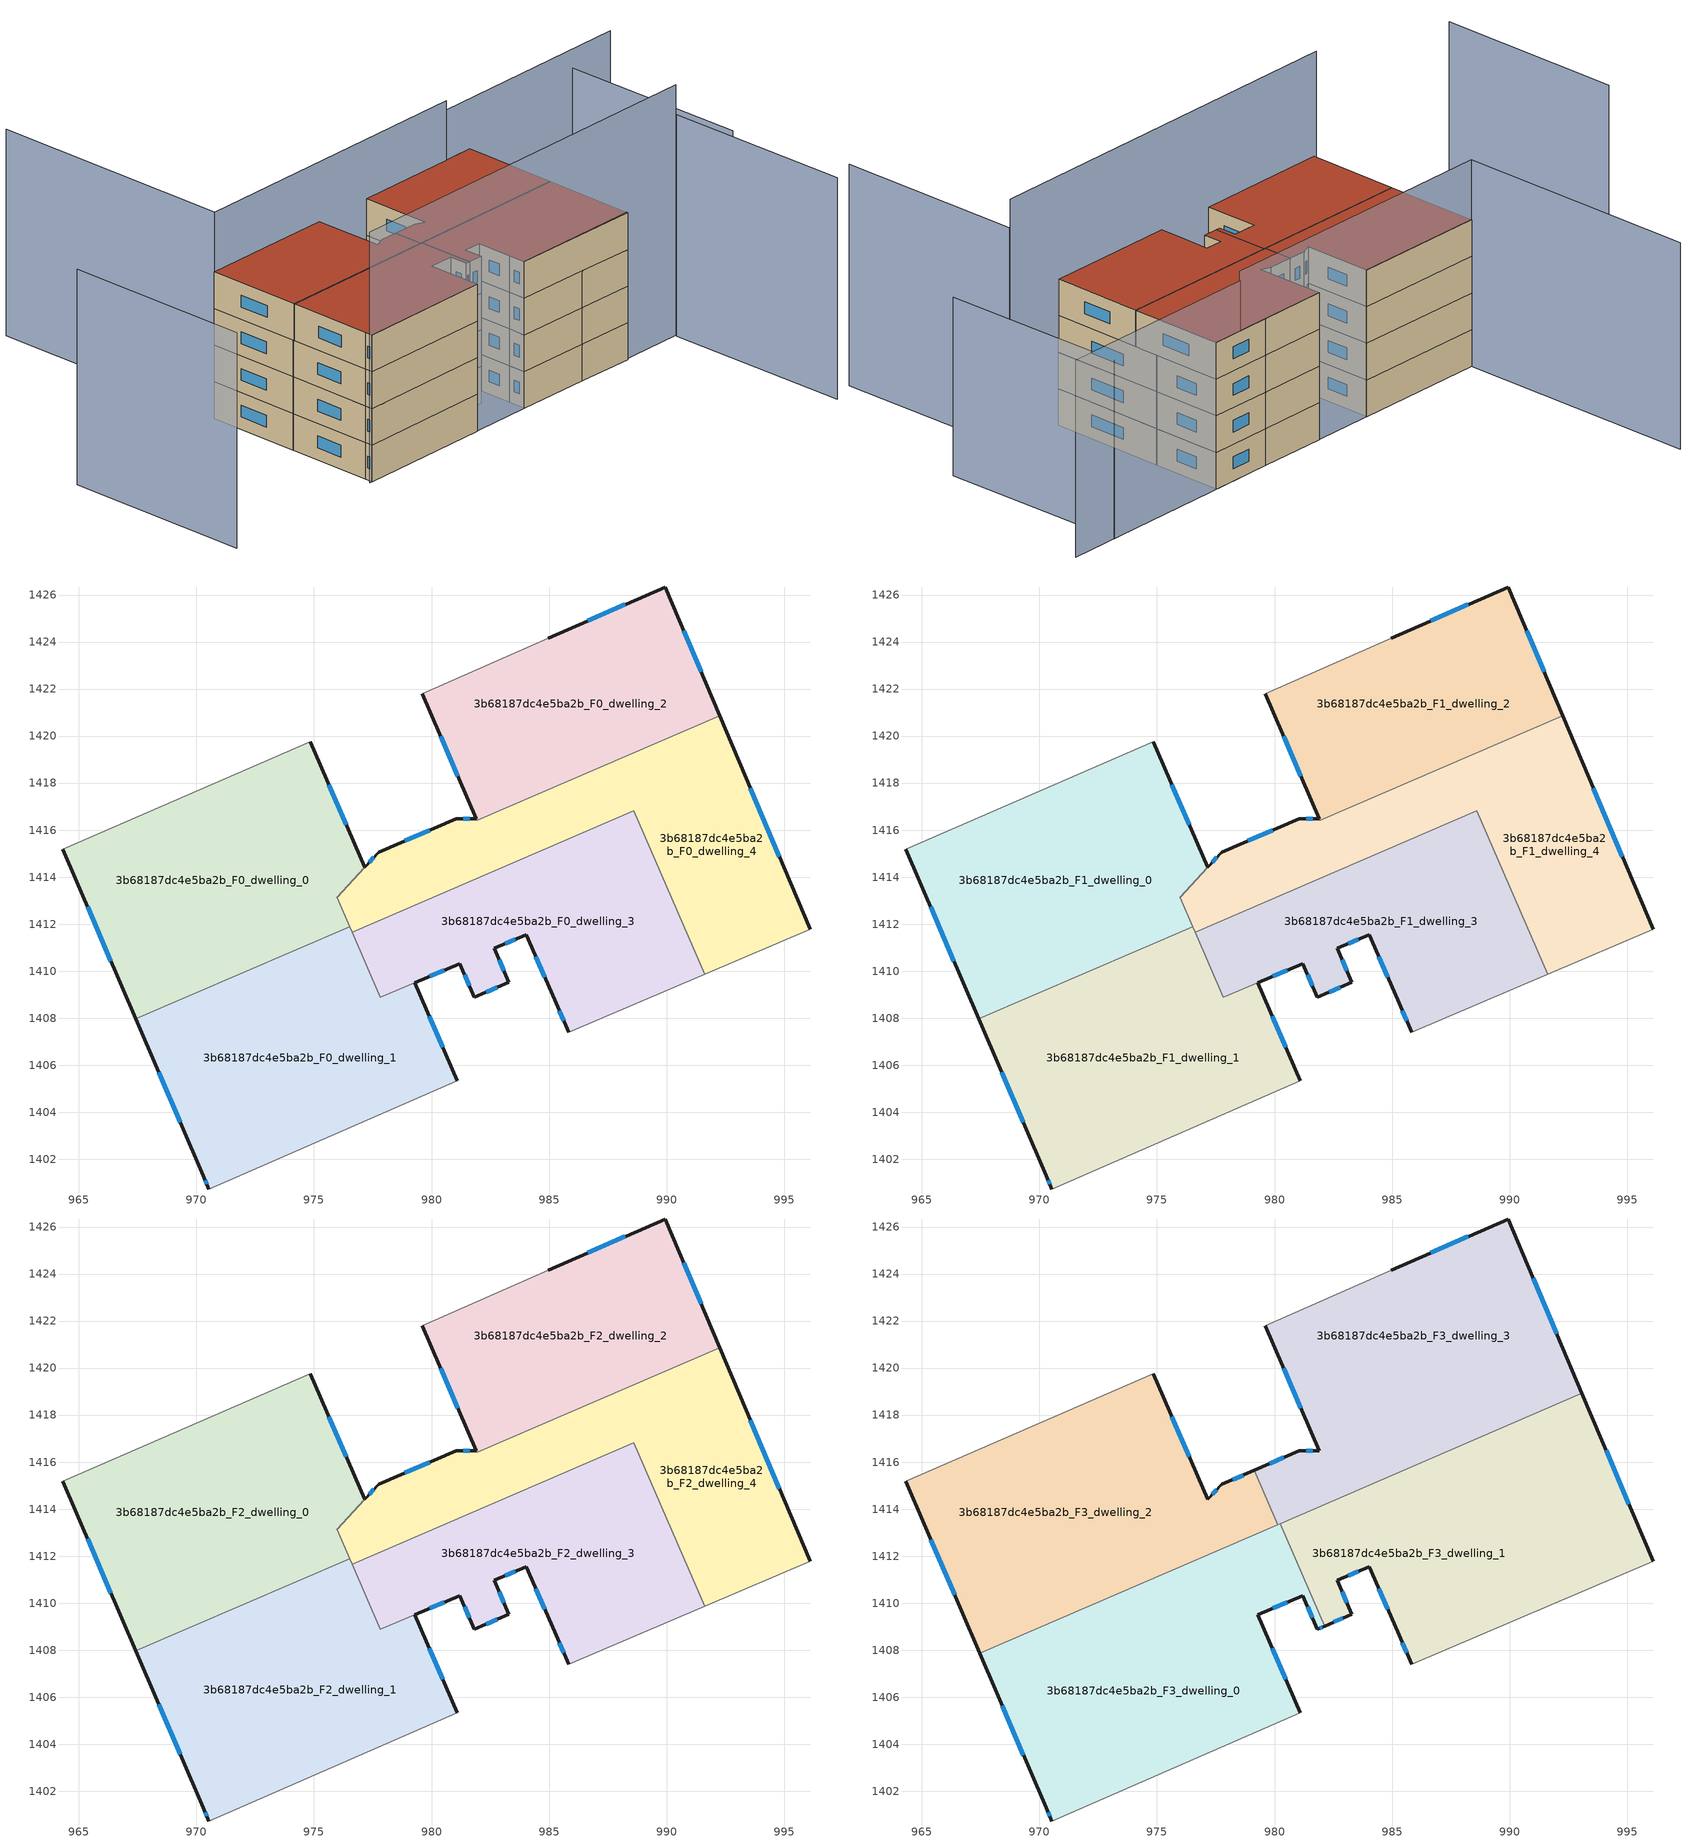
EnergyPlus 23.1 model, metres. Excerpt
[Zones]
3b68187dc4e5ba2b_F0_dwelling_0
 floor ground (EU_floor_Construction): 974.84,1419.75 977.16,1414.41 975.98,1413.13 976.51,1411.89 967.42,1407.96 964.31,1415.19 z0
 wall outside (EU_wall_Construction): 977.16,1414.41 974.84,1419.75 / 964.31,1415.19 967.42,1407.96 z0:3
 wall to 3b68187dc4e5ba2b_F0_dwelling_4 (EU_wall_Construction): 976.51,1411.89 975.98,1413.13 977.16,1414.41 z0:3
 wall to 3b68187dc4e5ba2b_F0_dwelling_1 (EU_wall_Construction): 967.42,1407.96 976.51,1411.89 z0:3
 wall adiabatic (EU_wall_Construction): 974.84,1419.75 964.31,1415.19 z0:3
 window (EU_Window_Construction): 976.37,1416.23 975.63,1417.93 / 965.37,1412.73 966.36,1410.42 z1.02:1.98
3b68187dc4e5ba2b_F0_dwelling_1
 floor ground (EU_floor_Construction): 979.28,1409.5 981.09,1405.34 970.53,1400.73 970.28,1401.3 967.42,1407.96 976.51,1411.89 976.62,1411.65 977.82,1408.88 z0
 wall outside (EU_wall_Construction): 981.09,1405.34 979.28,1409.5 / 967.42,1407.96 970.28,1401.3 970.53,1400.73 z0:3
 wall to 3b68187dc4e5ba2b_F0_dwelling_3 (EU_wall_Construction): 979.28,1409.5 977.82,1408.88 976.62,1411.65 z0:3
 wall adiabatic (EU_wall_Construction): 970.53,1400.73 981.09,1405.34 z0:3
 wall to 3b68187dc4e5ba2b_F0_dwelling_4 (EU_wall_Construction): 976.62,1411.65 976.51,1411.89 z0:3
 window (EU_Window_Construction): 980.48,1406.76 979.9,1408.09 / 970.36,1401.11 970.44,1400.92 / 968.39,1405.7 969.31,1403.57 z1.02:1.98
3b68187dc4e5ba2b_F0_dwelling_2
 floor ground (EU_floor_Construction): 989.94,1426.34 992.26,1420.87 981.94,1416.41 981.91,1416.47 979.6,1421.8 984.96,1424.17 z0
 wall outside (EU_wall_Construction): 979.6,1421.8 981.91,1416.48 / 992.26,1420.87 989.94,1426.34 984.96,1424.17 z0:3
 wall adiabatic (EU_wall_Construction): 984.96,1424.17 979.6,1421.8 z0:3
 wall to 3b68187dc4e5ba2b_F0_dwelling_4 (EU_wall_Construction): 981.91,1416.47 981.94,1416.41 992.26,1420.87 z0:3
 window (EU_Window_Construction): 980.38,1419.99 981.12,1418.29 / 988.25,1425.6 986.66,1424.91 / 991.47,1422.73 990.73,1424.48 z1.02:1.98
3b68187dc4e5ba2b_F0_dwelling_3
 floor ground (EU_floor_Construction): 988.61,1416.83 991.62,1409.87 985.83,1407.41 985.23,1408.79 984.04,1411.55 982.68,1410.97 983.29,1409.53 981.82,1408.89 981.2,1410.32 979.28,1409.5 977.82,1408.88 976.62,1411.65 z0
 wall outside (EU_wall_Construction): 979.28,1409.5 981.2,1410.32 981.82,1408.89 983.29,1409.53 982.68,1410.97 984.04,1411.55 985.23,1408.79 985.83,1407.41 z0:3
 wall adiabatic (EU_wall_Construction): 985.83,1407.41 991.62,1409.87 z0:3
 wall to 3b68187dc4e5ba2b_F0_dwelling_4 (EU_wall_Construction): 991.62,1409.87 988.61,1416.83 976.62,1411.65 z0:3
 window (EU_Window_Construction): 985.44,1408.32 985.63,1407.88 / 984.44,1410.61 984.83,1409.73 / 983.14,1411.17 983.57,1411.35 / 983.08,1410.02 982.88,1410.48 / 982.32,1409.11 982.79,1409.31 / 981.41,1409.84 981.61,1409.38 / 979.93,1409.78 980.54,1410.04 z1.02:1.98
3b68187dc4e5ba2b_F0_dwelling_4
 floor ground (EU_floor_Construction): 992.26,1420.87 996.11,1411.79 991.62,1409.87 988.61,1416.83 976.62,1411.65 975.98,1413.13 977.74,1415.05 981.05,1416.48 981.91,1416.47 981.94,1416.41 z0
 wall outside (EU_wall_Construction): 981.91,1416.47 981.05,1416.48 977.74,1415.05 977.16,1414.42 / 996.11,1411.79 992.26,1420.87 z0:3
 wall adiabatic (EU_wall_Construction): 991.62,1409.87 996.11,1411.79 z0:3
 window (EU_Window_Construction): 977.55,1414.84 977.36,1414.63 / 979.93,1415.99 978.87,1415.54 / 981.62,1416.48 981.34,1416.48 / 994.8,1414.88 993.57,1417.78 z1.02:1.98
3b68187dc4e5ba2b_F1_dwelling_0
 floor to 3b68187dc4e5ba2b_F0_dwelling_0 (EU_floor_Construction): 974.84,1419.75 977.16,1414.41 975.98,1413.13 976.51,1411.89 967.42,1407.96 964.31,1415.19 z3
 wall outside (EU_wall_Construction): 977.16,1414.41 974.84,1419.75 / 964.31,1415.19 967.42,1407.96 z3:6
 wall to 3b68187dc4e5ba2b_F1_dwelling_4 (EU_wall_Construction): 976.51,1411.89 975.98,1413.13 977.16,1414.41 z3:6
 wall to 3b68187dc4e5ba2b_F1_dwelling_1 (EU_wall_Construction): 967.42,1407.96 976.51,1411.89 z3:6
 wall adiabatic (EU_wall_Construction): 974.84,1419.75 964.31,1415.19 z3:6
 window (EU_Window_Construction): 976.37,1416.23 975.63,1417.93 / 965.37,1412.73 966.36,1410.42 z4.02:4.98
3b68187dc4e5ba2b_F1_dwelling_1
 floor to 3b68187dc4e5ba2b_F0_dwelling_1 (EU_floor_Construction): 979.28,1409.5 981.09,1405.34 970.53,1400.73 970.28,1401.3 967.42,1407.96 976.51,1411.89 976.62,1411.65 977.82,1408.88 z3
 wall outside (EU_wall_Construction): 981.09,1405.34 979.28,1409.5 / 967.42,1407.96 970.28,1401.3 970.53,1400.73 z3:6
 wall to 3b68187dc4e5ba2b_F1_dwelling_3 (EU_wall_Construction): 979.28,1409.5 977.82,1408.88 976.62,1411.65 z3:6
 wall adiabatic (EU_wall_Construction): 970.53,1400.73 981.09,1405.34 z3:6
 wall to 3b68187dc4e5ba2b_F1_dwelling_4 (EU_wall_Construction): 976.62,1411.65 976.51,1411.89 z3:6
 window (EU_Window_Construction): 980.48,1406.76 979.9,1408.09 / 970.36,1401.11 970.44,1400.92 / 968.39,1405.7 969.31,1403.57 z4.02:4.98
3b68187dc4e5ba2b_F1_dwelling_2
 floor to 3b68187dc4e5ba2b_F0_dwelling_2 (EU_floor_Construction): 989.94,1426.34 992.26,1420.87 981.94,1416.41 981.91,1416.47 979.6,1421.8 984.96,1424.17 z3
 wall outside (EU_wall_Construction): 979.6,1421.8 981.91,1416.48 / 992.26,1420.87 989.94,1426.34 984.96,1424.17 z3:6
 wall adiabatic (EU_wall_Construction): 984.96,1424.17 979.6,1421.8 z3:6
 wall to 3b68187dc4e5ba2b_F1_dwelling_4 (EU_wall_Construction): 981.91,1416.47 981.94,1416.41 992.26,1420.87 z3:6
 window (EU_Window_Construction): 980.38,1419.99 981.12,1418.29 / 988.25,1425.6 986.66,1424.91 / 991.47,1422.73 990.73,1424.48 z4.02:4.98
3b68187dc4e5ba2b_F1_dwelling_3
 floor to 3b68187dc4e5ba2b_F0_dwelling_3 (EU_floor_Construction): 988.61,1416.83 991.62,1409.87 985.83,1407.41 985.23,1408.79 984.04,1411.55 982.68,1410.97 983.29,1409.53 981.82,1408.89 981.2,1410.32 979.28,1409.5 977.82,1408.88 976.62,1411.65 z3
 wall outside (EU_wall_Construction): 979.28,1409.5 981.2,1410.32 981.82,1408.89 983.29,1409.53 982.68,1410.97 984.04,1411.55 985.23,1408.79 985.83,1407.41 z3:6
 wall adiabatic (EU_wall_Construction): 985.83,1407.41 991.62,1409.87 z3:6
 wall to 3b68187dc4e5ba2b_F1_dwelling_4 (EU_wall_Construction): 991.62,1409.87 988.61,1416.83 976.62,1411.65 z3:6
 window (EU_Window_Construction): 985.44,1408.32 985.63,1407.88 / 984.44,1410.61 984.83,1409.73 / 983.14,1411.17 983.57,1411.35 / 983.08,1410.02 982.88,1410.48 / 982.32,1409.11 982.79,1409.31 / 981.41,1409.84 981.61,1409.38 / 979.93,1409.78 980.54,1410.04 z4.02:4.98
3b68187dc4e5ba2b_F1_dwelling_4
 floor to 3b68187dc4e5ba2b_F0_dwelling_4 (EU_floor_Construction): 992.26,1420.87 996.11,1411.79 991.62,1409.87 988.61,1416.83 976.62,1411.65 975.98,1413.13 977.74,1415.05 981.05,1416.48 981.91,1416.47 981.94,1416.41 z3
 wall outside (EU_wall_Construction): 981.91,1416.47 981.05,1416.48 977.74,1415.05 977.16,1414.42 / 996.11,1411.79 992.26,1420.87 z3:6
 wall adiabatic (EU_wall_Construction): 991.62,1409.87 996.11,1411.79 z3:6
 window (EU_Window_Construction): 977.55,1414.84 977.36,1414.63 / 979.93,1415.99 978.87,1415.54 / 981.62,1416.48 981.34,1416.48 / 994.8,1414.88 993.57,1417.78 z4.02:4.98
3b68187dc4e5ba2b_F2_dwelling_0
 floor to 3b68187dc4e5ba2b_F1_dwelling_0 (EU_floor_Construction): 974.84,1419.75 977.16,1414.41 975.98,1413.13 976.51,1411.89 967.42,1407.96 964.31,1415.19 z6
 wall outside (EU_wall_Construction): 977.16,1414.41 974.84,1419.75 / 964.31,1415.19 967.42,1407.96 z6:9
 wall to 3b68187dc4e5ba2b_F2_dwelling_4 (EU_wall_Construction): 976.51,1411.89 975.98,1413.13 977.16,1414.41 z6:9
 wall to 3b68187dc4e5ba2b_F2_dwelling_1 (EU_wall_Construction): 967.42,1407.96 976.51,1411.89 z6:9
 wall adiabatic (EU_wall_Construction): 974.84,1419.75 964.31,1415.19 z6:9
 window (EU_Window_Construction): 976.37,1416.23 975.63,1417.93 / 965.37,1412.73 966.36,1410.42 z7.02:7.98
3b68187dc4e5ba2b_F2_dwelling_1
 floor to 3b68187dc4e5ba2b_F1_dwelling_1 (EU_floor_Construction): 979.28,1409.5 981.09,1405.34 970.53,1400.73 970.28,1401.3 967.42,1407.96 976.51,1411.89 976.62,1411.65 977.82,1408.88 z6
 wall outside (EU_wall_Construction): 981.09,1405.34 979.28,1409.5 / 967.42,1407.96 970.28,1401.3 970.53,1400.73 z6:9
 wall to 3b68187dc4e5ba2b_F2_dwelling_3 (EU_wall_Construction): 979.28,1409.5 977.82,1408.88 976.62,1411.65 z6:9
 wall adiabatic (EU_wall_Construction): 970.53,1400.73 981.09,1405.34 z6:9
 wall to 3b68187dc4e5ba2b_F2_dwelling_4 (EU_wall_Construction): 976.62,1411.65 976.51,1411.89 z6:9
 window (EU_Window_Construction): 980.48,1406.76 979.9,1408.09 / 970.36,1401.11 970.44,1400.92 / 968.39,1405.7 969.31,1403.57 z7.02:7.98
3b68187dc4e5ba2b_F2_dwelling_2
 floor to 3b68187dc4e5ba2b_F1_dwelling_2 (EU_floor_Construction): 989.94,1426.34 992.26,1420.87 981.94,1416.41 981.91,1416.47 979.6,1421.8 984.96,1424.17 z6
 wall outside (EU_wall_Construction): 979.6,1421.8 981.91,1416.48 / 992.26,1420.87 989.94,1426.34 984.96,1424.17 z6:9
 wall adiabatic (EU_wall_Construction): 984.96,1424.17 979.6,1421.8 z6:9
 wall to 3b68187dc4e5ba2b_F2_dwelling_4 (EU_wall_Construction): 981.91,1416.47 981.94,1416.41 992.26,1420.87 z6:9
 window (EU_Window_Construction): 980.38,1419.99 981.12,1418.29 / 988.25,1425.6 986.66,1424.91 / 991.47,1422.73 990.73,1424.48 z7.02:7.98
3b68187dc4e5ba2b_F2_dwelling_3
 floor to 3b68187dc4e5ba2b_F1_dwelling_3 (EU_floor_Construction): 988.61,1416.83 991.62,1409.87 985.83,1407.41 985.23,1408.79 984.04,1411.55 982.68,1410.97 983.29,1409.53 981.82,1408.89 981.2,1410.32 979.28,1409.5 977.82,1408.88 976.62,1411.65 z6
 wall outside (EU_wall_Construction): 979.28,1409.5 981.2,1410.32 981.82,1408.89 983.29,1409.53 982.68,1410.97 984.04,1411.55 985.23,1408.79 985.83,1407.41 z6:9
 wall adiabatic (EU_wall_Construction): 985.83,1407.41 991.62,1409.87 z6:9
 wall to 3b68187dc4e5ba2b_F2_dwelling_4 (EU_wall_Construction): 991.62,1409.87 988.61,1416.83 976.62,1411.65 z6:9
 window (EU_Window_Construction): 985.44,1408.32 985.63,1407.88 / 984.44,1410.61 984.83,1409.73 / 983.14,1411.17 983.57,1411.35 / 983.08,1410.02 982.88,1410.48 / 982.32,1409.11 982.79,1409.31 / 981.41,1409.84 981.61,1409.38 / 979.93,1409.78 980.54,1410.04 z7.02:7.98
3b68187dc4e5ba2b_F2_dwelling_4
 floor to 3b68187dc4e5ba2b_F1_dwelling_4 (EU_floor_Construction): 992.26,1420.87 996.11,1411.79 991.62,1409.87 988.61,1416.83 976.62,1411.65 975.98,1413.13 977.74,1415.05 981.05,1416.48 981.91,1416.47 981.94,1416.41 z6
 wall outside (EU_wall_Construction): 981.91,1416.47 981.05,1416.48 977.74,1415.05 977.16,1414.42 / 996.11,1411.79 992.26,1420.87 z6:9
 wall adiabatic (EU_wall_Construction): 991.62,1409.87 996.11,1411.79 z6:9
 window (EU_Window_Construction): 977.55,1414.84 977.36,1414.63 / 979.93,1415.99 978.87,1415.54 / 981.62,1416.48 981.34,1416.48 / 994.8,1414.88 993.57,1417.78 z7.02:7.98
3b68187dc4e5ba2b_F3_dwelling_0
 floor to 3b68187dc4e5ba2b_F2_dwelling_1 (EU_floor_Construction): 979.28,1409.5 981.09,1405.34 970.53,1400.73 970.28,1401.3 967.46,1407.86 976.56,1411.79 976.62,1411.65 977.82,1408.88 z9
 floor to 3b68187dc4e5ba2b_F2_dwelling_3 (EU_floor_Construction): 980.31,1413.24 982.13,1409.03 981.82,1408.89 981.2,1410.32 979.28,1409.5 977.82,1408.88 976.62,1411.65 z9
 floor to 3b68187dc4e5ba2b_F2_dwelling_4 (EU_floor_Construction): 980.24,1413.39 980.31,1413.24 976.62,1411.65 976.56,1411.79 z9
 wall outside (EU_wall_Construction): 981.09,1405.34 979.28,1409.5 981.2,1410.32 981.82,1408.89 982.13,1409.03 / 967.46,1407.86 970.28,1401.3 970.53,1400.73 z9:12
 wall adiabatic (EU_wall_Construction): 970.53,1400.73 981.09,1405.34 z9:12
 wall to 3b68187dc4e5ba2b_F3_dwelling_1 (EU_wall_Construction): 982.13,1409.03 980.24,1413.39 z9:12
 wall to 3b68187dc4e5ba2b_F3_dwelling_2 (EU_wall_Construction): 980.15,1413.34 967.46,1407.86 z9:12
 wall to 3b68187dc4e5ba2b_F3_dwelling_3 (EU_wall_Construction): 980.24,1413.39 980.15,1413.34 z9:12
 window (EU_Window_Construction): 979.93,1409.78 980.55,1410.04 / 980.48,1406.76 979.9,1408.09 / 970.36,1401.11 970.44,1400.92 / 968.42,1405.63 969.32,1403.53 / 981.93,1408.94 982.02,1408.98 / 981.41,1409.84 981.61,1409.38 z10.02:10.98
 roof outside (EU_roof_Construction): 981.09,1405.34 979.28,1409.5 981.2,1410.32 981.82,1408.89 982.13,1409.03 980.24,1413.39 967.46,1407.86 970.28,1401.3 970.53,1400.73 z12
3b68187dc4e5ba2b_F3_dwelling_1
 floor to 3b68187dc4e5ba2b_F2_dwelling_3 (EU_floor_Construction): 988.61,1416.83 991.62,1409.87 985.83,1407.41 985.23,1408.79 984.04,1411.55 982.68,1410.97 983.29,1409.53 982.13,1409.03 980.31,1413.24 z9
 floor to 3b68187dc4e5ba2b_F2_dwelling_4 (EU_floor_Construction): 993.08,1418.93 996.11,1411.79 991.62,1409.87 988.61,1416.83 980.31,1413.24 980.24,1413.39 z9
 wall outside (EU_wall_Construction): 982.13,1409.03 983.29,1409.53 982.68,1410.97 984.04,1411.55 985.23,1408.79 985.83,1407.41 / 996.11,1411.79 993.08,1418.93 z9:12
 wall adiabatic (EU_wall_Construction): 985.83,1407.41 996.11,1411.79 z9:12
 wall to 3b68187dc4e5ba2b_F3_dwelling_3 (EU_wall_Construction): 993.08,1418.93 980.24,1413.39 z9:12
 window (EU_Window_Construction): 983.14,1411.17 983.57,1411.35 / 983.08,1410.02 982.88,1410.48 / 982.52,1409.2 982.89,1409.36 / 995.08,1414.22 994.11,1416.5 / 985.44,1408.32 985.63,1407.88 / 984.44,1410.61 984.83,1409.73 z10.02:10.98
 roof outside (EU_roof_Construction): 996.11,1411.79 993.08,1418.93 980.24,1413.39 982.13,1409.03 983.29,1409.53 982.68,1410.97 984.04,1411.55 985.23,1408.79 985.83,1407.41 z12
3b68187dc4e5ba2b_F3_dwelling_2
 floor to 3b68187dc4e5ba2b_F2_dwelling_0 (EU_floor_Construction): 974.84,1419.75 977.16,1414.41 975.98,1413.13 976.51,1411.89 967.42,1407.96 964.31,1415.19 z9
 floor to 3b68187dc4e5ba2b_F2_dwelling_1 (EU_floor_Construction): 976.51,1411.89 976.56,1411.79 967.46,1407.86 967.42,1407.96 z9
 floor to 3b68187dc4e5ba2b_F2_dwelling_4 (EU_floor_Construction): 979.15,1415.66 980.15,1413.34 976.56,1411.79 976.51,1411.89 975.98,1413.13 977.74,1415.05 z9
 wall outside (EU_wall_Construction): 979.15,1415.66 977.74,1415.05 977.16,1414.41 974.84,1419.75 / 964.31,1415.19 967.46,1407.86 z9:12
 wall adiabatic (EU_wall_Construction): 974.84,1419.75 964.31,1415.19 z9:12
 wall to 3b68187dc4e5ba2b_F3_dwelling_3 (EU_wall_Construction): 980.15,1413.34 979.15,1415.66 z9:12
 window (EU_Window_Construction): 976.37,1416.23 975.63,1417.93 / 977.54,1414.83 977.36,1414.63 / 978.67,1415.45 978.22,1415.26 / 965.38,1412.7 966.39,1410.35 z10.02:10.98
 roof outside (EU_roof_Construction): 980.15,1413.34 979.15,1415.66 977.74,1415.05 977.16,1414.41 974.84,1419.75 964.31,1415.19 967.46,1407.86 z12
3b68187dc4e5ba2b_F3_dwelling_3
 floor to 3b68187dc4e5ba2b_F2_dwelling_2 (EU_floor_Construction): 989.94,1426.34 992.26,1420.87 981.94,1416.41 981.91,1416.48 979.6,1421.8 984.96,1424.17 z9
 floor to 3b68187dc4e5ba2b_F2_dwelling_4 (EU_floor_Construction): 992.26,1420.87 993.08,1418.93 980.15,1413.34 979.15,1415.66 981.05,1416.48 981.91,1416.47 981.94,1416.41 z9
 wall outside (EU_wall_Construction): 979.6,1421.8 981.91,1416.47 981.05,1416.48 979.15,1415.66 / 993.08,1418.93 989.94,1426.34 984.96,1424.17 z9:12
 wall adiabatic (EU_wall_Construction): 984.96,1424.17 979.6,1421.8 z9:12
 window (EU_Window_Construction): 980.4,1416.2 979.79,1415.94 / 981.62,1416.48 981.34,1416.48 / 980.38,1419.99 981.12,1418.29 / 988.25,1425.6 986.66,1424.91 / 992.01,1421.45 991.01,1423.82 z10.02:10.98
 roof outside (EU_roof_Construction): 993.08,1418.93 989.94,1426.34 984.96,1424.17 979.6,1421.8 981.91,1416.47 981.05,1416.48 979.15,1415.66 980.15,1413.34 z12
shading: 970.32,1400.64 1001.03,1414.05 z0:20.5; 1007.42,1399.37 1001.01,1413.89 z0:18.1; 950.58,1409.2 956.89,1394.65 z0:17.6; 987.54,1425.26 964.32,1415.17 / 964.32,1415.17 956.06,1434.18 z0:16.9; 1006.63,1416.35 1000.2,1430.86 z0:14.6; 1004.06,1432.52 987.54,1425.3 z0:16.1
[Building]
EU S2 Campaign: North Axis=0; Terrain=City; Solar Distribution=FullExterior
[Site:Location]
Vienna: Latitude=48; Longitude=16.5; Time Zone=1; Elevation=183
[SizingPeriod:WeatherFileDays]
AnnualSizingPeriod: Begin Month=1; Begin Day of Month=1; End Month=12; End Day of Month=31; Day of Week for Start Day=Monday; Use Weather File Daylight Saving Period=No; Use Weather File Rain and Snow Indicators=No
[MATERIAL]
EU_InternalMass_Material: Roughness=MediumRough; Thickness=0.1; Conductivity=1; Density=1800; Specific Heat=900; Thermal Absorptance=0.9; Solar Absorptance=0.7; Visible Absorptance=0.7
[MATERIAL:NOMASS] Roughness=MediumRough; Thermal Absorptance=0.9; Solar Absorptance=0.7; Visible Absorptance=0.7
Name | Thermal Resistance
EU_wall_NoMass | 0.942466
EU_roof_NoMass | 0.551687
EU_floor_NoMass | 0.66527
[WINDOWMATERIAL:SIMPLEGLAZINGSYSTEM]
EU_Window_SimpleGlazing: UFactor=2.03367; Solar Heat Gain Coefficient=0.65; Visible Transmittance=0.65
[CONSTRUCTION]
EU_wall_Construction: EU_wall_NoMass
EU_roof_Construction: EU_roof_NoMass
EU_floor_Construction: EU_floor_NoMass
EU_Window_Construction: EU_Window_SimpleGlazing
EU_InternalMass_Construction: EU_InternalMass_Material
[ZONE] Type=1; Multiplier=1; Ceiling Height=autocalculate; Floor Area=autocalculate; Part of Total Floor Area=Yes
Name | Volume
3b68187dc4e5ba2b_F0_dwelling_0; 3b68187dc4e5ba2b_F1_dwelling_0; 3b68187dc4e5ba2b_F2_dwelling_0 | 263.06
3b68187dc4e5ba2b_F3_dwelling_0 | 292.113
3b68187dc4e5ba2b_F0_dwelling_1 | 255.481
3b68187dc4e5ba2b_F1_dwelling_1; 3b68187dc4e5ba2b_F2_dwelling_1 | 255.508
3b68187dc4e5ba2b_F3_dwelling_1 | 292.107
3b68187dc4e5ba2b_F0_dwelling_2; 3b68187dc4e5ba2b_F1_dwelling_2; 3b68187dc4e5ba2b_F2_dwelling_2 | 199.991
3b68187dc4e5ba2b_F3_dwelling_2 | 292.117
3b68187dc4e5ba2b_F0_dwelling_3; 3b68187dc4e5ba2b_F1_dwelling_3; 3b68187dc4e5ba2b_F2_dwelling_3 | 211.872
3b68187dc4e5ba2b_F3_dwelling_3 | 292.11
3b68187dc4e5ba2b_F0_dwelling_4 | 237.979
3b68187dc4e5ba2b_F1_dwelling_4; 3b68187dc4e5ba2b_F2_dwelling_4 | 237.997
[INTERNALMASS] Construction=EU_InternalMass_Construction
Name | Zone or ZoneList | Surface Area
3b68187dc4e5ba2b_F0_dwelling_0_EU_InternalMass | 3b68187dc4e5ba2b_F0_dwelling_0 | 87.6876
3b68187dc4e5ba2b_F0_dwelling_1_EU_InternalMass | 3b68187dc4e5ba2b_F0_dwelling_1 | 85.1729
3b68187dc4e5ba2b_F0_dwelling_2_EU_InternalMass | 3b68187dc4e5ba2b_F0_dwelling_2 | 66.6636
3b68187dc4e5ba2b_F0_dwelling_3_EU_InternalMass | 3b68187dc4e5ba2b_F0_dwelling_3 | 70.6314
3b68187dc4e5ba2b_F0_dwelling_4_EU_InternalMass | 3b68187dc4e5ba2b_F0_dwelling_4 | 79.3326
3b68187dc4e5ba2b_F1_dwelling_0_EU_InternalMass | 3b68187dc4e5ba2b_F1_dwelling_0 | 87.6876
3b68187dc4e5ba2b_F1_dwelling_1_EU_InternalMass | 3b68187dc4e5ba2b_F1_dwelling_1 | 85.1729
3b68187dc4e5ba2b_F1_dwelling_2_EU_InternalMass | 3b68187dc4e5ba2b_F1_dwelling_2 | 66.6636
3b68187dc4e5ba2b_F1_dwelling_3_EU_InternalMass | 3b68187dc4e5ba2b_F1_dwelling_3 | 70.6314
3b68187dc4e5ba2b_F1_dwelling_4_EU_InternalMass | 3b68187dc4e5ba2b_F1_dwelling_4 | 79.3326
3b68187dc4e5ba2b_F2_dwelling_0_EU_InternalMass | 3b68187dc4e5ba2b_F2_dwelling_0 | 87.6876
3b68187dc4e5ba2b_F2_dwelling_1_EU_InternalMass | 3b68187dc4e5ba2b_F2_dwelling_1 | 85.1729
3b68187dc4e5ba2b_F2_dwelling_2_EU_InternalMass | 3b68187dc4e5ba2b_F2_dwelling_2 | 66.6636
3b68187dc4e5ba2b_F2_dwelling_3_EU_InternalMass | 3b68187dc4e5ba2b_F2_dwelling_3 | 70.6314
3b68187dc4e5ba2b_F2_dwelling_4_EU_InternalMass | 3b68187dc4e5ba2b_F2_dwelling_4 | 79.3326
3b68187dc4e5ba2b_F3_dwelling_0_EU_InternalMass | 3b68187dc4e5ba2b_F3_dwelling_0 | 97.3717
3b68187dc4e5ba2b_F3_dwelling_1_EU_InternalMass | 3b68187dc4e5ba2b_F3_dwelling_1 | 97.3698
3b68187dc4e5ba2b_F3_dwelling_2_EU_InternalMass | 3b68187dc4e5ba2b_F3_dwelling_2 | 97.3721
3b68187dc4e5ba2b_F3_dwelling_3_EU_InternalMass | 3b68187dc4e5ba2b_F3_dwelling_3 | 97.3703
[OTHEREQUIPMENT] Fuel Type=Electricity; Design Level Calculation Method=Watts/Area; Power per Zone Floor Area=1; Fraction Latent=0; Fraction Radiant=0; Fraction Lost=0; Carbon Dioxide Generation Rate=0; EndUse Subcategory=EU_Step8_InternalGains
Name | Zone or ZoneList or Space or SpaceList | Schedule
EU_Step8_InternalGain_3b68187dc4e5ba2b_F0_dwelling_0_f000 | 3b68187dc4e5ba2b_F0_dwelling_0 | EU_Step8_GainSchedule_3b68187dc4e5ba2b_F0_dwelling_0_f000
EU_Step8_InternalGain_3b68187dc4e5ba2b_F0_dwelling_1_f000 | 3b68187dc4e5ba2b_F0_dwelling_1 | EU_Step8_GainSchedule_3b68187dc4e5ba2b_F0_dwelling_1_f000
EU_Step8_InternalGain_3b68187dc4e5ba2b_F0_dwelling_2_f000 | 3b68187dc4e5ba2b_F0_dwelling_2 | EU_Step8_GainSchedule_3b68187dc4e5ba2b_F0_dwelling_2_f000
EU_Step8_InternalGain_3b68187dc4e5ba2b_F0_dwelling_3_f000 | 3b68187dc4e5ba2b_F0_dwelling_3 | EU_Step8_GainSchedule_3b68187dc4e5ba2b_F0_dwelling_3_f000
EU_Step8_InternalGain_3b68187dc4e5ba2b_F0_dwelling_4_f000 | 3b68187dc4e5ba2b_F0_dwelling_4 | EU_Step8_GainSchedule_3b68187dc4e5ba2b_F0_dwelling_4_f000
EU_Step8_InternalGain_3b68187dc4e5ba2b_F1_dwelling_0_f000 | 3b68187dc4e5ba2b_F1_dwelling_0 | EU_Step8_GainSchedule_3b68187dc4e5ba2b_F1_dwelling_0_f000
EU_Step8_InternalGain_3b68187dc4e5ba2b_F1_dwelling_1_f000 | 3b68187dc4e5ba2b_F1_dwelling_1 | EU_Step8_GainSchedule_3b68187dc4e5ba2b_F1_dwelling_1_f000
EU_Step8_InternalGain_3b68187dc4e5ba2b_F1_dwelling_2_f000 | 3b68187dc4e5ba2b_F1_dwelling_2 | EU_Step8_GainSchedule_3b68187dc4e5ba2b_F1_dwelling_2_f000
EU_Step8_InternalGain_3b68187dc4e5ba2b_F1_dwelling_3_f000 | 3b68187dc4e5ba2b_F1_dwelling_3 | EU_Step8_GainSchedule_3b68187dc4e5ba2b_F1_dwelling_3_f000
EU_Step8_InternalGain_3b68187dc4e5ba2b_F1_dwelling_4_f000 | 3b68187dc4e5ba2b_F1_dwelling_4 | EU_Step8_GainSchedule_3b68187dc4e5ba2b_F1_dwelling_4_f000
EU_Step8_InternalGain_3b68187dc4e5ba2b_F2_dwelling_0_f000 | 3b68187dc4e5ba2b_F2_dwelling_0 | EU_Step8_GainSchedule_3b68187dc4e5ba2b_F2_dwelling_0_f000
EU_Step8_InternalGain_3b68187dc4e5ba2b_F2_dwelling_1_f000 | 3b68187dc4e5ba2b_F2_dwelling_1 | EU_Step8_GainSchedule_3b68187dc4e5ba2b_F2_dwelling_1_f000
EU_Step8_InternalGain_3b68187dc4e5ba2b_F2_dwelling_2_f000 | 3b68187dc4e5ba2b_F2_dwelling_2 | EU_Step8_GainSchedule_3b68187dc4e5ba2b_F2_dwelling_2_f000
EU_Step8_InternalGain_3b68187dc4e5ba2b_F2_dwelling_3_f000 | 3b68187dc4e5ba2b_F2_dwelling_3 | EU_Step8_GainSchedule_3b68187dc4e5ba2b_F2_dwelling_3_f000
EU_Step8_InternalGain_3b68187dc4e5ba2b_F2_dwelling_4_f000 | 3b68187dc4e5ba2b_F2_dwelling_4 | EU_Step8_GainSchedule_3b68187dc4e5ba2b_F2_dwelling_4_f000
EU_Step8_InternalGain_3b68187dc4e5ba2b_F3_dwelling_0_f000 | 3b68187dc4e5ba2b_F3_dwelling_0 | EU_Step8_GainSchedule_3b68187dc4e5ba2b_F3_dwelling_0_f000
EU_Step8_InternalGain_3b68187dc4e5ba2b_F3_dwelling_1_f000 | 3b68187dc4e5ba2b_F3_dwelling_1 | EU_Step8_GainSchedule_3b68187dc4e5ba2b_F3_dwelling_1_f000
EU_Step8_InternalGain_3b68187dc4e5ba2b_F3_dwelling_2_f000 | 3b68187dc4e5ba2b_F3_dwelling_2 | EU_Step8_GainSchedule_3b68187dc4e5ba2b_F3_dwelling_2_f000
EU_Step8_InternalGain_3b68187dc4e5ba2b_F3_dwelling_3_f000 | 3b68187dc4e5ba2b_F3_dwelling_3 | EU_Step8_GainSchedule_3b68187dc4e5ba2b_F3_dwelling_3_f000
[ZONEVENTILATION:DESIGNFLOWRATE] Schedule=EU_AlwaysOn; Design Flow Rate Calculation Method=AirChanges/Hour; Air Changes per Hour=0.530523; Ventilation Type=Natural; Fan Pressure Rise=0; Fan Total Efficiency=1; Constant Term Coefficient=1; Temperature Term Coefficient=0; Velocity Term Coefficient=0; Velocity Squared Term Coefficient=0; Minimum Indoor Temperature=-100; Maximum Indoor Temperature=100; Delta Temperature=-100; Minimum Outdoor Temperature=-100; Maximum Outdoor Temperature=100; Maximum Wind Speed=40
Name | Zone or ZoneList or Space or SpaceList
EU_ConstantAir_3b68187dc4e5ba2b_F0_dwelling_0 | 3b68187dc4e5ba2b_F0_dwelling_0
EU_ConstantAir_3b68187dc4e5ba2b_F0_dwelling_1 | 3b68187dc4e5ba2b_F0_dwelling_1
EU_ConstantAir_3b68187dc4e5ba2b_F0_dwelling_2 | 3b68187dc4e5ba2b_F0_dwelling_2
EU_ConstantAir_3b68187dc4e5ba2b_F0_dwelling_3 | 3b68187dc4e5ba2b_F0_dwelling_3
EU_ConstantAir_3b68187dc4e5ba2b_F0_dwelling_4 | 3b68187dc4e5ba2b_F0_dwelling_4
EU_ConstantAir_3b68187dc4e5ba2b_F1_dwelling_0 | 3b68187dc4e5ba2b_F1_dwelling_0
EU_ConstantAir_3b68187dc4e5ba2b_F1_dwelling_1 | 3b68187dc4e5ba2b_F1_dwelling_1
EU_ConstantAir_3b68187dc4e5ba2b_F1_dwelling_2 | 3b68187dc4e5ba2b_F1_dwelling_2
EU_ConstantAir_3b68187dc4e5ba2b_F1_dwelling_3 | 3b68187dc4e5ba2b_F1_dwelling_3
EU_ConstantAir_3b68187dc4e5ba2b_F1_dwelling_4 | 3b68187dc4e5ba2b_F1_dwelling_4
EU_ConstantAir_3b68187dc4e5ba2b_F2_dwelling_0 | 3b68187dc4e5ba2b_F2_dwelling_0
EU_ConstantAir_3b68187dc4e5ba2b_F2_dwelling_1 | 3b68187dc4e5ba2b_F2_dwelling_1
EU_ConstantAir_3b68187dc4e5ba2b_F2_dwelling_2 | 3b68187dc4e5ba2b_F2_dwelling_2
EU_ConstantAir_3b68187dc4e5ba2b_F2_dwelling_3 | 3b68187dc4e5ba2b_F2_dwelling_3
EU_ConstantAir_3b68187dc4e5ba2b_F2_dwelling_4 | 3b68187dc4e5ba2b_F2_dwelling_4
EU_ConstantAir_3b68187dc4e5ba2b_F3_dwelling_0 | 3b68187dc4e5ba2b_F3_dwelling_0
EU_ConstantAir_3b68187dc4e5ba2b_F3_dwelling_1 | 3b68187dc4e5ba2b_F3_dwelling_1
EU_ConstantAir_3b68187dc4e5ba2b_F3_dwelling_2 | 3b68187dc4e5ba2b_F3_dwelling_2
EU_ConstantAir_3b68187dc4e5ba2b_F3_dwelling_3 | 3b68187dc4e5ba2b_F3_dwelling_3
[HVACTEMPLATE:THERMOSTAT] Constant Heating Setpoint=20; Constant Cooling Setpoint=50
EU_HeatOnly_3b68187dc4e5ba2b_F0_dwelling_0; EU_HeatOnly_3b68187dc4e5ba2b_F0_dwelling_1; EU_HeatOnly_3b68187dc4e5ba2b_F0_dwelling_2; EU_HeatOnly_3b68187dc4e5ba2b_F0_dwelling_3; EU_HeatOnly_3b68187dc4e5ba2b_F0_dwelling_4; EU_HeatOnly_3b68187dc4e5ba2b_F1_dwelling_0; EU_HeatOnly_3b68187dc4e5ba2b_F1_dwelling_1; EU_HeatOnly_3b68187dc4e5ba2b_F1_dwelling_2; EU_HeatOnly_3b68187dc4e5ba2b_F1_dwelling_3; EU_HeatOnly_3b68187dc4e5ba2b_F1_dwelling_4; EU_HeatOnly_3b68187dc4e5ba2b_F2_dwelling_0; EU_HeatOnly_3b68187dc4e5ba2b_F2_dwelling_1; EU_HeatOnly_3b68187dc4e5ba2b_F2_dwelling_2; EU_HeatOnly_3b68187dc4e5ba2b_F2_dwelling_3; EU_HeatOnly_3b68187dc4e5ba2b_F2_dwelling_4; EU_HeatOnly_3b68187dc4e5ba2b_F3_dwelling_0; EU_HeatOnly_3b68187dc4e5ba2b_F3_dwelling_1; EU_HeatOnly_3b68187dc4e5ba2b_F3_dwelling_2; EU_HeatOnly_3b68187dc4e5ba2b_F3_dwelling_3
[HVACTEMPLATE:ZONE:IDEALLOADSAIRSYSTEM] System Availability Schedule=EU_AlwaysOn; Maximum Heating Supply Air Temperature=50; Minimum Cooling Supply Air Temperature=13; Maximum Heating Supply Air Humidity Ratio=0.0156; Minimum Cooling Supply Air Humidity Ratio=0.0077; Heating Limit=NoLimit; Cooling Limit=NoLimit; Heating Availability Schedule=EU_AlwaysOn; Cooling Availability Schedule=EU_CoolingOff; Dehumidification Control Type=ConstantSensibleHeatRatio; Cooling Sensible Heat Ratio=0.7; Dehumidification Setpoint=60; Humidification Control Type=None; Humidification Setpoint=30; Outdoor Air Method=None; Outdoor Air Flow Rate per Person=0.00944; Outdoor Air Flow Rate per Zone Floor Area=0; Outdoor Air Flow Rate per Zone=0; Demand Controlled Ventilation Type=None; Outdoor Air Economizer Type=NoEconomizer; Heat Recovery Type=None; Sensible Heat Recovery Effectiveness=0.7; Latent Heat Recovery Effectiveness=0.65
Name | Template Thermostat
3b68187dc4e5ba2b_F0_dwelling_0 | EU_HeatOnly_3b68187dc4e5ba2b_F0_dwelling_0
3b68187dc4e5ba2b_F0_dwelling_1 | EU_HeatOnly_3b68187dc4e5ba2b_F0_dwelling_1
3b68187dc4e5ba2b_F0_dwelling_2 | EU_HeatOnly_3b68187dc4e5ba2b_F0_dwelling_2
3b68187dc4e5ba2b_F0_dwelling_3 | EU_HeatOnly_3b68187dc4e5ba2b_F0_dwelling_3
3b68187dc4e5ba2b_F0_dwelling_4 | EU_HeatOnly_3b68187dc4e5ba2b_F0_dwelling_4
3b68187dc4e5ba2b_F1_dwelling_0 | EU_HeatOnly_3b68187dc4e5ba2b_F1_dwelling_0
3b68187dc4e5ba2b_F1_dwelling_1 | EU_HeatOnly_3b68187dc4e5ba2b_F1_dwelling_1
3b68187dc4e5ba2b_F1_dwelling_2 | EU_HeatOnly_3b68187dc4e5ba2b_F1_dwelling_2
3b68187dc4e5ba2b_F1_dwelling_3 | EU_HeatOnly_3b68187dc4e5ba2b_F1_dwelling_3
3b68187dc4e5ba2b_F1_dwelling_4 | EU_HeatOnly_3b68187dc4e5ba2b_F1_dwelling_4
3b68187dc4e5ba2b_F2_dwelling_0 | EU_HeatOnly_3b68187dc4e5ba2b_F2_dwelling_0
3b68187dc4e5ba2b_F2_dwelling_1 | EU_HeatOnly_3b68187dc4e5ba2b_F2_dwelling_1
3b68187dc4e5ba2b_F2_dwelling_2 | EU_HeatOnly_3b68187dc4e5ba2b_F2_dwelling_2
3b68187dc4e5ba2b_F2_dwelling_3 | EU_HeatOnly_3b68187dc4e5ba2b_F2_dwelling_3
3b68187dc4e5ba2b_F2_dwelling_4 | EU_HeatOnly_3b68187dc4e5ba2b_F2_dwelling_4
3b68187dc4e5ba2b_F3_dwelling_0 | EU_HeatOnly_3b68187dc4e5ba2b_F3_dwelling_0
3b68187dc4e5ba2b_F3_dwelling_1 | EU_HeatOnly_3b68187dc4e5ba2b_F3_dwelling_1
3b68187dc4e5ba2b_F3_dwelling_2 | EU_HeatOnly_3b68187dc4e5ba2b_F3_dwelling_2
3b68187dc4e5ba2b_F3_dwelling_3 | EU_HeatOnly_3b68187dc4e5ba2b_F3_dwelling_3
[SIZING:ZONE] Zone Cooling Design Supply Air Temperature Input Method=SupplyAirTemperature; Zone Cooling Design Supply Air Temperature=13; Zone Heating Design Supply Air Temperature Input Method=SupplyAirTemperature; Zone Heating Design Supply Air Temperature=50; Zone Cooling Design Supply Air Humidity Ratio=0.008; Zone Heating Design Supply Air Humidity Ratio=0.008; Cooling Design Air Flow Method=DesignDay; Cooling Design Air Flow Rate=0; Cooling Minimum Air Flow per Zone Floor Area=0.000762; Cooling Minimum Air Flow=0; Cooling Minimum Air Flow Fraction=0.2; Heating Design Air Flow Method=DesignDay; Heating Design Air Flow Rate=0; Heating Maximum Air Flow per Zone Floor Area=0.002032; Heating Maximum Air Flow=0.141576; Heating Maximum Air Flow Fraction=0.3; Account for Dedicated Outdoor Air System=No; Dedicated Outdoor Air System Control Strategy=NeutralSupplyAir; Dedicated Outdoor Air Low Setpoint Temperature for Design=autosize; Dedicated Outdoor Air High Setpoint Temperature for Design=autosize; Zone Load Sizing Method=Sensible Load Only No Latent Load; Zone Latent Cooling Design Supply Air Humidity Ratio Input Method=HumidityRatioDifference; Zone Cooling Design Supply Air Humidity Ratio Difference=0.005; Zone Latent Heating Design Supply Air Humidity Ratio Input Method=HumidityRatioDifference; Zone Humidification Design Supply Air Humidity Ratio Difference=0.005
3b68187dc4e5ba2b_F0_dwelling_0; 3b68187dc4e5ba2b_F0_dwelling_1; 3b68187dc4e5ba2b_F0_dwelling_2; 3b68187dc4e5ba2b_F0_dwelling_3; 3b68187dc4e5ba2b_F0_dwelling_4; 3b68187dc4e5ba2b_F1_dwelling_0; 3b68187dc4e5ba2b_F1_dwelling_1; 3b68187dc4e5ba2b_F1_dwelling_2; 3b68187dc4e5ba2b_F1_dwelling_3; 3b68187dc4e5ba2b_F1_dwelling_4; 3b68187dc4e5ba2b_F2_dwelling_0; 3b68187dc4e5ba2b_F2_dwelling_1; 3b68187dc4e5ba2b_F2_dwelling_2; 3b68187dc4e5ba2b_F2_dwelling_3; 3b68187dc4e5ba2b_F2_dwelling_4; 3b68187dc4e5ba2b_F3_dwelling_0; 3b68187dc4e5ba2b_F3_dwelling_1; 3b68187dc4e5ba2b_F3_dwelling_2; 3b68187dc4e5ba2b_F3_dwelling_3
[SCHEDULE:CONSTANT]
Name | Hourly Value
EU_AlwaysOn | 1
EU_CoolingOff | 0
[SCHEDULE:FILE] Column Number=1; Rows to Skip at Top=0; Number of Hours of Data=8760; Column Separator=Comma; Interpolate to Timestep=No; Minutes per Item=60; Adjust Schedule for Daylight Savings=Yes
Name | File
EU_Step8_GainSchedule_3b68187dc4e5ba2b_F0_dwelling_0_f000 | ../../schedules/3b68187dc4e5ba2b/3b68187dc4e5ba2b_F0_dwelling_0_f000_gain.csv
EU_Step8_GainSchedule_3b68187dc4e5ba2b_F0_dwelling_1_f000 | ../../schedules/3b68187dc4e5ba2b/3b68187dc4e5ba2b_F0_dwelling_1_f000_gain.csv
EU_Step8_GainSchedule_3b68187dc4e5ba2b_F0_dwelling_2_f000 | ../../schedules/3b68187dc4e5ba2b/3b68187dc4e5ba2b_F0_dwelling_2_f000_gain.csv
EU_Step8_GainSchedule_3b68187dc4e5ba2b_F0_dwelling_3_f000 | ../../schedules/3b68187dc4e5ba2b/3b68187dc4e5ba2b_F0_dwelling_3_f000_gain.csv
EU_Step8_GainSchedule_3b68187dc4e5ba2b_F0_dwelling_4_f000 | ../../schedules/3b68187dc4e5ba2b/3b68187dc4e5ba2b_F0_dwelling_4_f000_gain.csv
EU_Step8_GainSchedule_3b68187dc4e5ba2b_F1_dwelling_0_f000 | ../../schedules/3b68187dc4e5ba2b/3b68187dc4e5ba2b_F1_dwelling_0_f000_gain.csv
EU_Step8_GainSchedule_3b68187dc4e5ba2b_F1_dwelling_1_f000 | ../../schedules/3b68187dc4e5ba2b/3b68187dc4e5ba2b_F1_dwelling_1_f000_gain.csv
EU_Step8_GainSchedule_3b68187dc4e5ba2b_F1_dwelling_2_f000 | ../../schedules/3b68187dc4e5ba2b/3b68187dc4e5ba2b_F1_dwelling_2_f000_gain.csv
EU_Step8_GainSchedule_3b68187dc4e5ba2b_F1_dwelling_3_f000 | ../../schedules/3b68187dc4e5ba2b/3b68187dc4e5ba2b_F1_dwelling_3_f000_gain.csv
EU_Step8_GainSchedule_3b68187dc4e5ba2b_F1_dwelling_4_f000 | ../../schedules/3b68187dc4e5ba2b/3b68187dc4e5ba2b_F1_dwelling_4_f000_gain.csv
EU_Step8_GainSchedule_3b68187dc4e5ba2b_F2_dwelling_0_f000 | ../../schedules/3b68187dc4e5ba2b/3b68187dc4e5ba2b_F2_dwelling_0_f000_gain.csv
EU_Step8_GainSchedule_3b68187dc4e5ba2b_F2_dwelling_1_f000 | ../../schedules/3b68187dc4e5ba2b/3b68187dc4e5ba2b_F2_dwelling_1_f000_gain.csv
EU_Step8_GainSchedule_3b68187dc4e5ba2b_F2_dwelling_2_f000 | ../../schedules/3b68187dc4e5ba2b/3b68187dc4e5ba2b_F2_dwelling_2_f000_gain.csv
EU_Step8_GainSchedule_3b68187dc4e5ba2b_F2_dwelling_3_f000 | ../../schedules/3b68187dc4e5ba2b/3b68187dc4e5ba2b_F2_dwelling_3_f000_gain.csv
EU_Step8_GainSchedule_3b68187dc4e5ba2b_F2_dwelling_4_f000 | ../../schedules/3b68187dc4e5ba2b/3b68187dc4e5ba2b_F2_dwelling_4_f000_gain.csv
EU_Step8_GainSchedule_3b68187dc4e5ba2b_F3_dwelling_0_f000 | ../../schedules/3b68187dc4e5ba2b/3b68187dc4e5ba2b_F3_dwelling_0_f000_gain.csv
EU_Step8_GainSchedule_3b68187dc4e5ba2b_F3_dwelling_1_f000 | ../../schedules/3b68187dc4e5ba2b/3b68187dc4e5ba2b_F3_dwelling_1_f000_gain.csv
EU_Step8_GainSchedule_3b68187dc4e5ba2b_F3_dwelling_2_f000 | ../../schedules/3b68187dc4e5ba2b/3b68187dc4e5ba2b_F3_dwelling_2_f000_gain.csv
EU_Step8_GainSchedule_3b68187dc4e5ba2b_F3_dwelling_3_f000 | ../../schedules/3b68187dc4e5ba2b/3b68187dc4e5ba2b_F3_dwelling_3_f000_gain.csv
